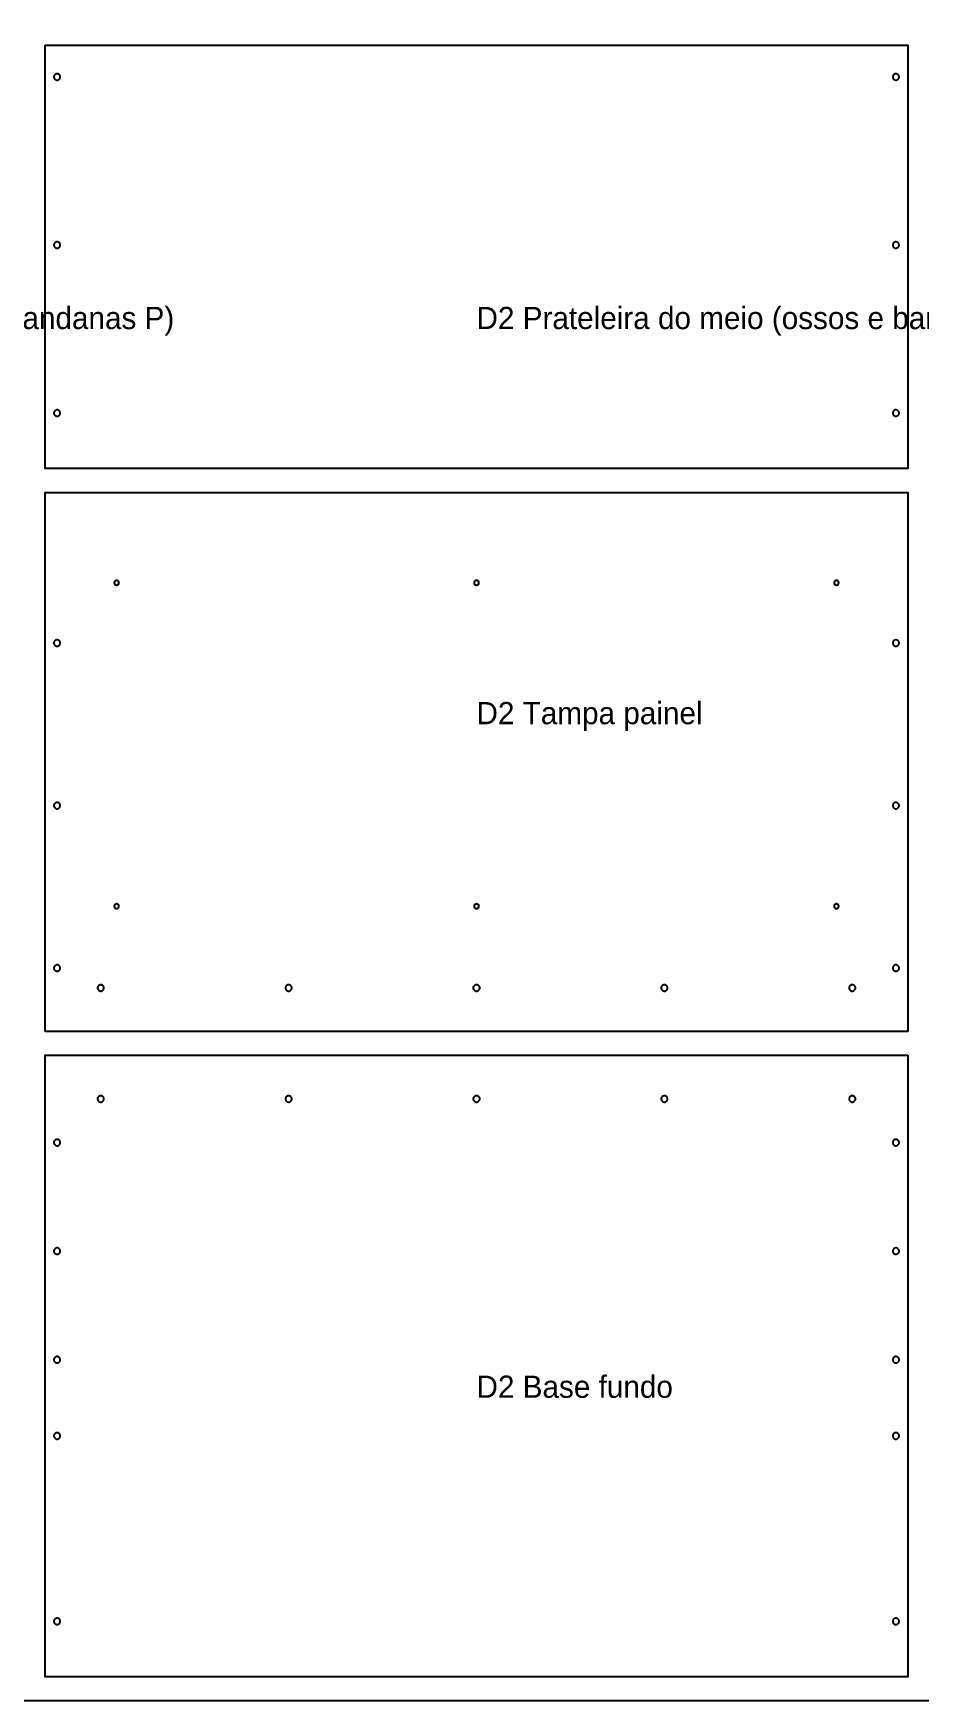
# Model space of a CAD drawing. Header units: millimetres. Extents: x 0 to 2789, y 0 to 1840.
# Drawn here: x 566 to 1126, y 0 to 1052 of the extents above; entities that cross this region are included whole.
import ezdxf

# ---------------------------------------------------------------- set-up
doc = ezdxf.new("R2010")
doc.units = ezdxf.units.MM
for name, color, linetype in [('CHAPA_NAO_CORTAR', 8, 'Continuous'), ('CORTE_EXTERNO', 1, 'Continuous'), ('CORTE_INTERNO', 5, 'Continuous'), ('ETIQUETAS_NAO_CORTAR', 8, 'Continuous')]:
    doc.layers.add(name, color=color, linetype=linetype)

msp = doc.modelspace()

# ---------------------------------------------------------------- linework, layer by layer
at = {"layer": 'CHAPA_NAO_CORTAR'}
msp.add_lwpolyline([(0, 0), (2750, 0), (2750, 1840), (0, 1840)], close=True, dxfattribs=at)
at = {"layer": 'CORTE_EXTERNO'}
for points in [[(574, 1044), (1118, 1044), (1118, 777), (574, 777), (574, 1044)], [(574, 422), (574, 762), (1118, 762), (1118, 422), (574, 422)], [(1118, 407), (1118, 15), (574, 15), (574, 407), (1118, 407)]]:
    msp.add_lwpolyline(points, close=True, dxfattribs=at)
at = {"layer": 'CORTE_INTERNO'}
for points in [[(583.3, 1024.8), (583.3, 1024.9), (583.2, 1025.1), (583, 1025.3), (582.9, 1025.4), (582.8, 1025.5), (582.6, 1025.7), (582.4, 1025.8), (582.3, 1025.8), (582.1, 1025.9), (581.9, 1026), (581.7, 1026), (581.5, 1026), (581.3, 1026), (581.1, 1026), (580.9, 1025.9), (580.7, 1025.8), (580.6, 1025.8), (580.4, 1025.7), (580.2, 1025.5), (580.1, 1025.4), (580, 1025.3), (579.8, 1025.1), (579.7, 1024.9), (579.7, 1024.8), (579.6, 1024.6), (579.5, 1024.4), (579.5, 1024.2), (579.5, 1024), (579.5, 1023.8), (579.5, 1023.6), (579.6, 1023.4), (579.7, 1023.2), (579.7, 1023.1), (579.8, 1022.9), (580, 1022.7), (580.1, 1022.6), (580.2, 1022.5), (580.4, 1022.3), (580.6, 1022.2), (580.7, 1022.2), (580.9, 1022.1), (581.1, 1022), (581.3, 1022), (581.5, 1022), (581.7, 1022), (581.9, 1022), (582.1, 1022.1), (582.3, 1022.2), (582.4, 1022.2), (582.6, 1022.3), (582.8, 1022.5), (582.9, 1022.6), (583, 1022.7), (583.2, 1022.9), (583.3, 1023.1), (583.3, 1023.2), (583.4, 1023.4), (583.5, 1023.6), (583.5, 1023.8), (583.5, 1024), (583.5, 1024.2), (583.5, 1024.4), (583.4, 1024.6), (583.3, 1024.8)], [(1112.5, 1024.2), (1112.5, 1024.4), (1112.4, 1024.6), (1112.3, 1024.8), (1112.3, 1024.9), (1112.2, 1025.1), (1112, 1025.3), (1111.9, 1025.4), (1111.8, 1025.5), (1111.6, 1025.7), (1111.4, 1025.8), (1111.3, 1025.8), (1111.1, 1025.9), (1110.9, 1026), (1110.7, 1026), (1110.5, 1026), (1110.3, 1026), (1110.1, 1026), (1109.9, 1025.9), (1109.7, 1025.8), (1109.6, 1025.8), (1109.4, 1025.7), (1109.2, 1025.5), (1109.1, 1025.4), (1109, 1025.3), (1108.8, 1025.1), (1108.7, 1024.9), (1108.7, 1024.8), (1108.6, 1024.6), (1108.5, 1024.4), (1108.5, 1024.2), (1108.5, 1024), (1108.5, 1023.8), (1108.5, 1023.6), (1108.6, 1023.4), (1108.7, 1023.2), (1108.7, 1023.1), (1108.8, 1022.9), (1109, 1022.7), (1109.1, 1022.6), (1109.2, 1022.5), (1109.4, 1022.3), (1109.6, 1022.2), (1109.7, 1022.2), (1109.9, 1022.1), (1110.1, 1022), (1110.3, 1022), (1110.5, 1022), (1110.7, 1022), (1110.9, 1022), (1111.1, 1022.1), (1111.3, 1022.2), (1111.4, 1022.2), (1111.6, 1022.3), (1111.8, 1022.5), (1111.9, 1022.6), (1112, 1022.7), (1112.2, 1022.9), (1112.3, 1023.1), (1112.3, 1023.2), (1112.4, 1023.4), (1112.5, 1023.6), (1112.5, 1023.8), (1112.5, 1024), (1112.5, 1024.2)], [(583.3, 918.9), (583.2, 919.1), (583, 919.3), (582.9, 919.4), (582.8, 919.5), (582.6, 919.7), (582.4, 919.8), (582.3, 919.8), (582.1, 919.9), (581.9, 920), (581.7, 920), (581.5, 920), (581.3, 920), (581.1, 920), (580.9, 919.9), (580.7, 919.8), (580.6, 919.8), (580.4, 919.7), (580.2, 919.5), (580.1, 919.4), (580, 919.3), (579.8, 919.1), (579.7, 918.9), (579.7, 918.8), (579.6, 918.6), (579.5, 918.4), (579.5, 918.2), (579.5, 918), (579.5, 917.8), (579.5, 917.6), (579.6, 917.4), (579.7, 917.2), (579.7, 917.1), (579.8, 916.9), (580, 916.7), (580.1, 916.6), (580.2, 916.5), (580.4, 916.3), (580.6, 916.2), (580.7, 916.2), (580.9, 916.1), (581.1, 916), (581.3, 916), (581.5, 916), (581.7, 916), (581.9, 916), (582.1, 916.1), (582.3, 916.2), (582.4, 916.2), (582.6, 916.3), (582.8, 916.5), (582.9, 916.6), (583, 916.7), (583.2, 916.9), (583.3, 917.1), (583.3, 917.2), (583.4, 917.4), (583.5, 917.6), (583.5, 917.8), (583.5, 918), (583.5, 918.2), (583.5, 918.4), (583.4, 918.6), (583.3, 918.8), (583.3, 918.9)], [(1112.5, 918.4), (1112.4, 918.6), (1112.3, 918.8), (1112.3, 918.9), (1112.2, 919.1), (1112, 919.3), (1111.9, 919.4), (1111.8, 919.5), (1111.6, 919.7), (1111.4, 919.8), (1111.3, 919.8), (1111.1, 919.9), (1110.9, 920), (1110.7, 920), (1110.5, 920), (1110.3, 920), (1110.1, 920), (1109.9, 919.9), (1109.7, 919.8), (1109.6, 919.8), (1109.4, 919.7), (1109.2, 919.5), (1109.1, 919.4), (1109, 919.3), (1108.8, 919.1), (1108.7, 918.9), (1108.7, 918.8), (1108.6, 918.6), (1108.5, 918.4), (1108.5, 918.2), (1108.5, 918), (1108.5, 917.8), (1108.5, 917.6), (1108.6, 917.4), (1108.7, 917.2), (1108.7, 917.1), (1108.8, 916.9), (1109, 916.7), (1109.1, 916.6), (1109.2, 916.5), (1109.4, 916.3), (1109.6, 916.2), (1109.7, 916.2), (1109.9, 916.1), (1110.1, 916), (1110.3, 916), (1110.5, 916), (1110.7, 916), (1110.9, 916), (1111.1, 916.1), (1111.3, 916.2), (1111.4, 916.2), (1111.6, 916.3), (1111.8, 916.5), (1111.9, 916.6), (1112, 916.7), (1112.2, 916.9), (1112.3, 917.1), (1112.3, 917.2), (1112.4, 917.4), (1112.5, 917.6), (1112.5, 917.8), (1112.5, 918), (1112.5, 918.2), (1112.5, 918.4)], [(583.2, 813.1), (583, 813.3), (582.9, 813.4), (582.8, 813.5), (582.6, 813.7), (582.4, 813.8), (582.3, 813.8), (582.1, 813.9), (581.9, 814), (581.7, 814), (581.5, 814), (581.3, 814), (581.1, 814), (580.9, 813.9), (580.7, 813.8), (580.6, 813.8), (580.4, 813.7), (580.2, 813.5), (580.1, 813.4), (580, 813.3), (579.8, 813.1), (579.7, 812.9), (579.7, 812.8), (579.6, 812.6), (579.5, 812.4), (579.5, 812.2), (579.5, 812), (579.5, 811.8), (579.5, 811.6), (579.6, 811.4), (579.7, 811.2), (579.7, 811.1), (579.8, 810.9), (580, 810.7), (580.1, 810.6), (580.2, 810.5), (580.4, 810.3), (580.6, 810.2), (580.7, 810.2), (580.9, 810.1), (581.1, 810), (581.3, 810), (581.5, 810), (581.7, 810), (581.9, 810), (582.1, 810.1), (582.3, 810.2), (582.4, 810.2), (582.6, 810.3), (582.8, 810.5), (582.9, 810.6), (583, 810.7), (583.2, 810.9), (583.3, 811.1), (583.3, 811.2), (583.4, 811.4), (583.5, 811.6), (583.5, 811.8), (583.5, 812), (583.5, 812.2), (583.5, 812.4), (583.4, 812.6), (583.3, 812.8), (583.3, 812.9), (583.2, 813.1)], [(1112.4, 812.6), (1112.3, 812.8), (1112.3, 812.9), (1112.2, 813.1), (1112, 813.3), (1111.9, 813.4), (1111.8, 813.5), (1111.6, 813.7), (1111.4, 813.8), (1111.3, 813.8), (1111.1, 813.9), (1110.9, 814), (1110.7, 814), (1110.5, 814), (1110.3, 814), (1110.1, 814), (1109.9, 813.9), (1109.7, 813.8), (1109.6, 813.8), (1109.4, 813.7), (1109.2, 813.5), (1109.1, 813.4), (1109, 813.3), (1108.8, 813.1), (1108.7, 812.9), (1108.7, 812.8), (1108.6, 812.6), (1108.5, 812.4), (1108.5, 812.2), (1108.5, 812), (1108.5, 811.8), (1108.5, 811.6), (1108.6, 811.4), (1108.7, 811.2), (1108.7, 811.1), (1108.8, 810.9), (1109, 810.7), (1109.1, 810.6), (1109.2, 810.5), (1109.4, 810.3), (1109.6, 810.2), (1109.7, 810.2), (1109.9, 810.1), (1110.1, 810), (1110.3, 810), (1110.5, 810), (1110.7, 810), (1110.9, 810), (1111.1, 810.1), (1111.3, 810.2), (1111.4, 810.2), (1111.6, 810.3), (1111.8, 810.5), (1111.9, 810.6), (1112, 810.7), (1112.2, 810.9), (1112.3, 811.1), (1112.3, 811.2), (1112.4, 811.4), (1112.5, 811.6), (1112.5, 811.8), (1112.5, 812), (1112.5, 812.2), (1112.5, 812.4), (1112.4, 812.6)], [(620.2, 705.8), (620.2, 706), (620.1, 706.1), (620, 706.2), (619.8, 706.2), (619.7, 706.3), (619.6, 706.4), (619.4, 706.4), (619.3, 706.5), (619.1, 706.5), (619, 706.5), (618.9, 706.5), (618.7, 706.5), (618.6, 706.4), (618.4, 706.4), (618.3, 706.3), (618.2, 706.2), (618, 706.2), (617.9, 706.1), (617.8, 706), (617.8, 705.8), (617.7, 705.7), (617.6, 705.6), (617.6, 705.4), (617.5, 705.3), (617.5, 705.1), (617.5, 705), (617.5, 704.9), (617.5, 704.7), (617.6, 704.6), (617.6, 704.4), (617.7, 704.3), (617.8, 704.2), (617.8, 704), (617.9, 703.9), (618, 703.8), (618.2, 703.8), (618.3, 703.7), (618.4, 703.6), (618.6, 703.6), (618.7, 703.5), (618.9, 703.5), (619, 703.5), (619.1, 703.5), (619.3, 703.5), (619.4, 703.6), (619.6, 703.6), (619.7, 703.7), (619.8, 703.8), (620, 703.8), (620.1, 703.9), (620.2, 704), (620.2, 704.2), (620.3, 704.3), (620.4, 704.4), (620.4, 704.6), (620.5, 704.7), (620.5, 704.9), (620.5, 705), (620.5, 705.1), (620.5, 705.3), (620.4, 705.4), (620.4, 705.6), (620.3, 705.7), (620.2, 705.8)], [(847.3, 705.7), (847.2, 705.8), (847.2, 706), (847.1, 706.1), (847, 706.2), (846.8, 706.2), (846.7, 706.3), (846.6, 706.4), (846.4, 706.4), (846.3, 706.5), (846.1, 706.5), (846, 706.5), (845.9, 706.5), (845.7, 706.5), (845.6, 706.4), (845.4, 706.4), (845.3, 706.3), (845.2, 706.2), (845, 706.2), (844.9, 706.1), (844.8, 706), (844.8, 705.8), (844.7, 705.7), (844.6, 705.6), (844.6, 705.4), (844.5, 705.3), (844.5, 705.1), (844.5, 705), (844.5, 704.9), (844.5, 704.7), (844.6, 704.6), (844.6, 704.4), (844.7, 704.3), (844.8, 704.2), (844.8, 704), (844.9, 703.9), (845, 703.8), (845.2, 703.8), (845.3, 703.7), (845.4, 703.6), (845.6, 703.6), (845.7, 703.5), (845.9, 703.5), (846, 703.5), (846.1, 703.5), (846.3, 703.5), (846.4, 703.6), (846.6, 703.6), (846.7, 703.7), (846.8, 703.8), (847, 703.8), (847.1, 703.9), (847.2, 704), (847.2, 704.2), (847.3, 704.3), (847.4, 704.4), (847.4, 704.6), (847.5, 704.7), (847.5, 704.9), (847.5, 705), (847.5, 705.1), (847.5, 705.3), (847.4, 705.4), (847.4, 705.6), (847.3, 705.7)], [(1074.4, 705.6), (1074.3, 705.7), (1074.2, 705.8), (1074.2, 706), (1074.1, 706.1), (1074, 706.2), (1073.8, 706.2), (1073.7, 706.3), (1073.6, 706.4), (1073.4, 706.4), (1073.3, 706.5), (1073.1, 706.5), (1073, 706.5), (1072.9, 706.5), (1072.7, 706.5), (1072.6, 706.4), (1072.4, 706.4), (1072.3, 706.3), (1072.2, 706.2), (1072, 706.2), (1071.9, 706.1), (1071.8, 706), (1071.8, 705.8), (1071.7, 705.7), (1071.6, 705.6), (1071.6, 705.4), (1071.5, 705.3), (1071.5, 705.1), (1071.5, 705), (1071.5, 704.9), (1071.5, 704.7), (1071.6, 704.6), (1071.6, 704.4), (1071.7, 704.3), (1071.8, 704.2), (1071.8, 704), (1071.9, 703.9), (1072, 703.8), (1072.2, 703.8), (1072.3, 703.7), (1072.4, 703.6), (1072.6, 703.6), (1072.7, 703.5), (1072.9, 703.5), (1073, 703.5), (1073.1, 703.5), (1073.3, 703.5), (1073.4, 703.6), (1073.6, 703.6), (1073.7, 703.7), (1073.8, 703.8), (1074, 703.8), (1074.1, 703.9), (1074.2, 704), (1074.2, 704.2), (1074.3, 704.3), (1074.4, 704.4), (1074.4, 704.6), (1074.5, 704.7), (1074.5, 704.9), (1074.5, 705), (1074.5, 705.1), (1074.5, 705.3), (1074.4, 705.4), (1074.4, 705.6)], [(581.7, 669), (581.5, 669), (581.3, 669), (581.1, 669), (580.9, 668.9), (580.7, 668.8), (580.6, 668.8), (580.4, 668.7), (580.2, 668.5), (580.1, 668.4), (580, 668.3), (579.8, 668.1), (579.7, 667.9), (579.7, 667.8), (579.6, 667.6), (579.5, 667.4), (579.5, 667.2), (579.5, 667), (579.5, 666.8), (579.5, 666.6), (579.6, 666.4), (579.7, 666.2), (579.7, 666.1), (579.8, 665.9), (580, 665.7), (580.1, 665.6), (580.2, 665.5), (580.4, 665.3), (580.6, 665.2), (580.7, 665.2), (580.9, 665.1), (581.1, 665), (581.3, 665), (581.5, 665), (581.7, 665), (581.9, 665), (582.1, 665.1), (582.3, 665.2), (582.4, 665.2), (582.6, 665.3), (582.8, 665.5), (582.9, 665.6), (583, 665.7), (583.2, 665.9), (583.3, 666.1), (583.3, 666.2), (583.4, 666.4), (583.5, 666.6), (583.5, 666.8), (583.5, 667), (583.5, 667.2), (583.5, 667.4), (583.4, 667.6), (583.3, 667.8), (583.3, 667.9), (583.2, 668.1), (583, 668.3), (582.9, 668.4), (582.8, 668.5), (582.6, 668.7), (582.4, 668.8), (582.3, 668.8), (582.1, 668.9), (581.9, 669), (581.7, 669)], [(1111.3, 668.8), (1111.1, 668.9), (1110.9, 669), (1110.7, 669), (1110.5, 669), (1110.3, 669), (1110.1, 669), (1109.9, 668.9), (1109.7, 668.8), (1109.6, 668.8), (1109.4, 668.7), (1109.2, 668.5), (1109.1, 668.4), (1109, 668.3), (1108.8, 668.1), (1108.7, 667.9), (1108.7, 667.8), (1108.6, 667.6), (1108.5, 667.4), (1108.5, 667.2), (1108.5, 667), (1108.5, 666.8), (1108.5, 666.6), (1108.6, 666.4), (1108.7, 666.2), (1108.7, 666.1), (1108.8, 665.9), (1109, 665.7), (1109.1, 665.6), (1109.2, 665.5), (1109.4, 665.3), (1109.6, 665.2), (1109.7, 665.2), (1109.9, 665.1), (1110.1, 665), (1110.3, 665), (1110.5, 665), (1110.7, 665), (1110.9, 665), (1111.1, 665.1), (1111.3, 665.2), (1111.4, 665.2), (1111.6, 665.3), (1111.8, 665.5), (1111.9, 665.6), (1112, 665.7), (1112.2, 665.9), (1112.3, 666.1), (1112.3, 666.2), (1112.4, 666.4), (1112.5, 666.6), (1112.5, 666.8), (1112.5, 667), (1112.5, 667.2), (1112.5, 667.4), (1112.4, 667.6), (1112.3, 667.8), (1112.3, 667.9), (1112.2, 668.1), (1112, 668.3), (1111.9, 668.4), (1111.8, 668.5), (1111.6, 668.7), (1111.4, 668.8), (1111.3, 668.8)], [(581.5, 566.5), (581.3, 566.5), (581.1, 566.5), (580.9, 566.4), (580.7, 566.3), (580.6, 566.3), (580.4, 566.2), (580.2, 566), (580.1, 565.9), (580, 565.8), (579.8, 565.6), (579.7, 565.4), (579.7, 565.3), (579.6, 565.1), (579.5, 564.9), (579.5, 564.7), (579.5, 564.5), (579.5, 564.3), (579.5, 564.1), (579.6, 563.9), (579.7, 563.7), (579.7, 563.6), (579.8, 563.4), (580, 563.2), (580.1, 563.1), (580.2, 563), (580.4, 562.8), (580.6, 562.7), (580.7, 562.7), (580.9, 562.6), (581.1, 562.5), (581.3, 562.5), (581.5, 562.5), (581.7, 562.5), (581.9, 562.5), (582.1, 562.6), (582.3, 562.7), (582.4, 562.7), (582.6, 562.8), (582.8, 563), (582.9, 563.1), (583, 563.2), (583.2, 563.4), (583.3, 563.6), (583.3, 563.7), (583.4, 563.9), (583.5, 564.1), (583.5, 564.3), (583.5, 564.5), (583.5, 564.7), (583.5, 564.9), (583.4, 565.1), (583.3, 565.3), (583.3, 565.4), (583.2, 565.6), (583, 565.8), (582.9, 565.9), (582.8, 566), (582.6, 566.2), (582.4, 566.3), (582.3, 566.3), (582.1, 566.4), (581.9, 566.5), (581.7, 566.5), (581.5, 566.5)], [(1111.1, 566.4), (1110.9, 566.5), (1110.7, 566.5), (1110.5, 566.5), (1110.3, 566.5), (1110.1, 566.5), (1109.9, 566.4), (1109.7, 566.3), (1109.6, 566.3), (1109.4, 566.2), (1109.2, 566), (1109.1, 565.9), (1109, 565.8), (1108.8, 565.6), (1108.7, 565.4), (1108.7, 565.3), (1108.6, 565.1), (1108.5, 564.9), (1108.5, 564.7), (1108.5, 564.5), (1108.5, 564.3), (1108.5, 564.1), (1108.6, 563.9), (1108.7, 563.7), (1108.7, 563.6), (1108.8, 563.4), (1109, 563.2), (1109.1, 563.1), (1109.2, 563), (1109.4, 562.8), (1109.6, 562.7), (1109.7, 562.7), (1109.9, 562.6), (1110.1, 562.5), (1110.3, 562.5), (1110.5, 562.5), (1110.7, 562.5), (1110.9, 562.5), (1111.1, 562.6), (1111.3, 562.7), (1111.4, 562.7), (1111.6, 562.8), (1111.8, 563), (1111.9, 563.1), (1112, 563.2), (1112.2, 563.4), (1112.3, 563.6), (1112.3, 563.7), (1112.4, 563.9), (1112.5, 564.1), (1112.5, 564.3), (1112.5, 564.5), (1112.5, 564.7), (1112.5, 564.9), (1112.4, 565.1), (1112.3, 565.3), (1112.3, 565.4), (1112.2, 565.6), (1112, 565.8), (1111.9, 565.9), (1111.8, 566), (1111.6, 566.2), (1111.4, 566.3), (1111.3, 566.3), (1111.1, 566.4)], [(620.4, 501.4), (620.4, 501.6), (620.3, 501.7), (620.2, 501.8), (620.2, 502), (620.1, 502.1), (620, 502.2), (619.8, 502.2), (619.7, 502.3), (619.6, 502.4), (619.4, 502.4), (619.3, 502.5), (619.1, 502.5), (619, 502.5), (618.9, 502.5), (618.7, 502.5), (618.6, 502.4), (618.4, 502.4), (618.3, 502.3), (618.2, 502.2), (618, 502.2), (617.9, 502.1), (617.8, 502), (617.8, 501.8), (617.7, 501.7), (617.6, 501.6), (617.6, 501.4), (617.5, 501.3), (617.5, 501.1), (617.5, 501), (617.5, 500.9), (617.5, 500.7), (617.6, 500.6), (617.6, 500.4), (617.7, 500.3), (617.8, 500.2), (617.8, 500), (617.9, 499.9), (618, 499.8), (618.2, 499.8), (618.3, 499.7), (618.4, 499.6), (618.6, 499.6), (618.7, 499.5), (618.9, 499.5), (619, 499.5), (619.1, 499.5), (619.3, 499.5), (619.4, 499.6), (619.6, 499.6), (619.7, 499.7), (619.8, 499.8), (620, 499.8), (620.1, 499.9), (620.2, 500), (620.2, 500.2), (620.3, 500.3), (620.4, 500.4), (620.4, 500.6), (620.5, 500.7), (620.5, 500.9), (620.5, 501), (620.5, 501.1), (620.5, 501.3), (620.4, 501.4)], [(847.5, 501.3), (847.4, 501.4), (847.4, 501.6), (847.3, 501.7), (847.2, 501.8), (847.2, 502), (847.1, 502.1), (847, 502.2), (846.8, 502.2), (846.7, 502.3), (846.6, 502.4), (846.4, 502.4), (846.3, 502.5), (846.1, 502.5), (846, 502.5), (845.9, 502.5), (845.7, 502.5), (845.6, 502.4), (845.4, 502.4), (845.3, 502.3), (845.2, 502.2), (845, 502.2), (844.9, 502.1), (844.8, 502), (844.8, 501.8), (844.7, 501.7), (844.6, 501.6), (844.6, 501.4), (844.5, 501.3), (844.5, 501.1), (844.5, 501), (844.5, 500.9), (844.5, 500.7), (844.6, 500.6), (844.6, 500.4), (844.7, 500.3), (844.8, 500.2), (844.8, 500), (844.9, 499.9), (845, 499.8), (845.2, 499.8), (845.3, 499.7), (845.4, 499.6), (845.6, 499.6), (845.7, 499.5), (845.9, 499.5), (846, 499.5), (846.1, 499.5), (846.3, 499.5), (846.4, 499.6), (846.6, 499.6), (846.7, 499.7), (846.8, 499.8), (847, 499.8), (847.1, 499.9), (847.2, 500), (847.2, 500.2), (847.3, 500.3), (847.4, 500.4), (847.4, 500.6), (847.5, 500.7), (847.5, 500.9), (847.5, 501), (847.5, 501.1), (847.5, 501.3)], [(1074.5, 501.1), (1074.5, 501.3), (1074.4, 501.4), (1074.4, 501.6), (1074.3, 501.7), (1074.2, 501.8), (1074.2, 502), (1074.1, 502.1), (1074, 502.2), (1073.8, 502.2), (1073.7, 502.3), (1073.6, 502.4), (1073.4, 502.4), (1073.3, 502.5), (1073.1, 502.5), (1073, 502.5), (1072.9, 502.5), (1072.7, 502.5), (1072.6, 502.4), (1072.4, 502.4), (1072.3, 502.3), (1072.2, 502.2), (1072, 502.2), (1071.9, 502.1), (1071.8, 502), (1071.8, 501.8), (1071.7, 501.7), (1071.6, 501.6), (1071.6, 501.4), (1071.5, 501.3), (1071.5, 501.1), (1071.5, 501), (1071.5, 500.9), (1071.5, 500.7), (1071.6, 500.6), (1071.6, 500.4), (1071.7, 500.3), (1071.8, 500.2), (1071.8, 500), (1071.9, 499.9), (1072, 499.8), (1072.2, 499.8), (1072.3, 499.7), (1072.4, 499.6), (1072.6, 499.6), (1072.7, 499.5), (1072.9, 499.5), (1073, 499.5), (1073.1, 499.5), (1073.3, 499.5), (1073.4, 499.6), (1073.6, 499.6), (1073.7, 499.7), (1073.8, 499.8), (1074, 499.8), (1074.1, 499.9), (1074.2, 500), (1074.2, 500.2), (1074.3, 500.3), (1074.4, 500.4), (1074.4, 500.6), (1074.5, 500.7), (1074.5, 500.9), (1074.5, 501), (1074.5, 501.1)], [(581.3, 464), (581.1, 464), (580.9, 463.9), (580.7, 463.8), (580.6, 463.8), (580.4, 463.7), (580.2, 463.5), (580.1, 463.4), (580, 463.3), (579.8, 463.1), (579.7, 462.9), (579.7, 462.8), (579.6, 462.6), (579.5, 462.4), (579.5, 462.2), (579.5, 462), (579.5, 461.8), (579.5, 461.6), (579.6, 461.4), (579.7, 461.2), (579.7, 461.1), (579.8, 460.9), (580, 460.7), (580.1, 460.6), (580.2, 460.5), (580.4, 460.3), (580.6, 460.2), (580.7, 460.2), (580.9, 460.1), (581.1, 460), (581.3, 460), (581.5, 460), (581.7, 460), (581.9, 460), (582.1, 460.1), (582.3, 460.2), (582.4, 460.2), (582.6, 460.3), (582.8, 460.5), (582.9, 460.6), (583, 460.7), (583.2, 460.9), (583.3, 461.1), (583.3, 461.2), (583.4, 461.4), (583.5, 461.6), (583.5, 461.8), (583.5, 462), (583.5, 462.2), (583.5, 462.4), (583.4, 462.6), (583.3, 462.8), (583.3, 462.9), (583.2, 463.1), (583, 463.3), (582.9, 463.4), (582.8, 463.5), (582.6, 463.7), (582.4, 463.8), (582.3, 463.8), (582.1, 463.9), (581.9, 464), (581.7, 464), (581.5, 464), (581.3, 464)], [(1110.9, 464), (1110.7, 464), (1110.5, 464), (1110.3, 464), (1110.1, 464), (1109.9, 463.9), (1109.7, 463.8), (1109.6, 463.8), (1109.4, 463.7), (1109.2, 463.5), (1109.1, 463.4), (1109, 463.3), (1108.8, 463.1), (1108.7, 462.9), (1108.7, 462.8), (1108.6, 462.6), (1108.5, 462.4), (1108.5, 462.2), (1108.5, 462), (1108.5, 461.8), (1108.5, 461.6), (1108.6, 461.4), (1108.7, 461.2), (1108.7, 461.1), (1108.8, 460.9), (1109, 460.7), (1109.1, 460.6), (1109.2, 460.5), (1109.4, 460.3), (1109.6, 460.2), (1109.7, 460.2), (1109.9, 460.1), (1110.1, 460), (1110.3, 460), (1110.5, 460), (1110.7, 460), (1110.9, 460), (1111.1, 460.1), (1111.3, 460.2), (1111.4, 460.2), (1111.6, 460.3), (1111.8, 460.5), (1111.9, 460.6), (1112, 460.7), (1112.2, 460.9), (1112.3, 461.1), (1112.3, 461.2), (1112.4, 461.4), (1112.5, 461.6), (1112.5, 461.8), (1112.5, 462), (1112.5, 462.2), (1112.5, 462.4), (1112.4, 462.6), (1112.3, 462.8), (1112.3, 462.9), (1112.2, 463.1), (1112, 463.3), (1111.9, 463.4), (1111.8, 463.5), (1111.6, 463.7), (1111.4, 463.8), (1111.3, 463.8), (1111.1, 463.9), (1110.9, 464)], [(609.9, 451.3), (609.8, 451.3), (609.6, 451.4), (609.4, 451.5), (609.2, 451.5), (609, 451.5), (608.8, 451.5), (608.6, 451.5), (608.4, 451.4), (608.2, 451.3), (608.1, 451.3), (607.9, 451.2), (607.7, 451), (607.6, 450.9), (607.5, 450.8), (607.3, 450.6), (607.2, 450.4), (607.2, 450.3), (607.1, 450.1), (607, 449.9), (607, 449.7), (607, 449.5), (607, 449.3), (607, 449.1), (607.1, 448.9), (607.2, 448.7), (607.2, 448.6), (607.3, 448.4), (607.5, 448.2), (607.6, 448.1), (607.7, 448), (607.9, 447.8), (608.1, 447.7), (608.2, 447.7), (608.4, 447.6), (608.6, 447.5), (608.8, 447.5), (609, 447.5), (609.2, 447.5), (609.4, 447.5), (609.6, 447.6), (609.8, 447.7), (609.9, 447.7), (610.1, 447.8), (610.3, 448), (610.4, 448.1), (610.5, 448.2), (610.7, 448.4), (610.8, 448.6), (610.8, 448.7), (610.9, 448.9), (611, 449.1), (611, 449.3), (611, 449.5), (611, 449.7), (611, 449.9), (610.9, 450.1), (610.8, 450.3), (610.8, 450.4), (610.7, 450.6), (610.5, 450.8), (610.4, 450.9), (610.3, 451), (610.1, 451.2), (609.9, 451.3)], [(728.6, 451.2), (728.4, 451.3), (728.3, 451.3), (728.1, 451.4), (727.9, 451.5), (727.7, 451.5), (727.5, 451.5), (727.3, 451.5), (727.1, 451.5), (726.9, 451.4), (726.7, 451.3), (726.6, 451.3), (726.4, 451.2), (726.2, 451), (726.1, 450.9), (726, 450.8), (725.8, 450.6), (725.7, 450.4), (725.7, 450.3), (725.6, 450.1), (725.5, 449.9), (725.5, 449.7), (725.5, 449.5), (725.5, 449.3), (725.5, 449.1), (725.6, 448.9), (725.7, 448.7), (725.7, 448.6), (725.8, 448.4), (726, 448.2), (726.1, 448.1), (726.2, 448), (726.4, 447.8), (726.6, 447.7), (726.7, 447.7), (726.9, 447.6), (727.1, 447.5), (727.3, 447.5), (727.5, 447.5), (727.7, 447.5), (727.9, 447.5), (728.1, 447.6), (728.3, 447.7), (728.4, 447.7), (728.6, 447.8), (728.8, 448), (728.9, 448.1), (729, 448.2), (729.2, 448.4), (729.3, 448.6), (729.3, 448.7), (729.4, 448.9), (729.5, 449.1), (729.5, 449.3), (729.5, 449.5), (729.5, 449.7), (729.5, 449.9), (729.4, 450.1), (729.3, 450.3), (729.3, 450.4), (729.2, 450.6), (729, 450.8), (728.9, 450.9), (728.8, 451), (728.6, 451.2)], [(847.3, 451), (847.1, 451.2), (846.9, 451.3), (846.8, 451.3), (846.6, 451.4), (846.4, 451.5), (846.2, 451.5), (846, 451.5), (845.8, 451.5), (845.6, 451.5), (845.4, 451.4), (845.2, 451.3), (845.1, 451.3), (844.9, 451.2), (844.7, 451), (844.6, 450.9), (844.5, 450.8), (844.3, 450.6), (844.2, 450.4), (844.2, 450.3), (844.1, 450.1), (844, 449.9), (844, 449.7), (844, 449.5), (844, 449.3), (844, 449.1), (844.1, 448.9), (844.2, 448.7), (844.2, 448.6), (844.3, 448.4), (844.5, 448.2), (844.6, 448.1), (844.7, 448), (844.9, 447.8), (845.1, 447.7), (845.2, 447.7), (845.4, 447.6), (845.6, 447.5), (845.8, 447.5), (846, 447.5), (846.2, 447.5), (846.4, 447.5), (846.6, 447.6), (846.8, 447.7), (846.9, 447.7), (847.1, 447.8), (847.3, 448), (847.4, 448.1), (847.5, 448.2), (847.7, 448.4), (847.8, 448.6), (847.8, 448.7), (847.9, 448.9), (848, 449.1), (848, 449.3), (848, 449.5), (848, 449.7), (848, 449.9), (847.9, 450.1), (847.8, 450.3), (847.8, 450.4), (847.7, 450.6), (847.5, 450.8), (847.4, 450.9), (847.3, 451)], [(965.9, 450.9), (965.8, 451), (965.6, 451.2), (965.4, 451.3), (965.3, 451.3), (965.1, 451.4), (964.9, 451.5), (964.7, 451.5), (964.5, 451.5), (964.3, 451.5), (964.1, 451.5), (963.9, 451.4), (963.7, 451.3), (963.6, 451.3), (963.4, 451.2), (963.2, 451), (963.1, 450.9), (963, 450.8), (962.8, 450.6), (962.7, 450.4), (962.7, 450.3), (962.6, 450.1), (962.5, 449.9), (962.5, 449.7), (962.5, 449.5), (962.5, 449.3), (962.5, 449.1), (962.6, 448.9), (962.7, 448.7), (962.7, 448.6), (962.8, 448.4), (963, 448.2), (963.1, 448.1), (963.2, 448), (963.4, 447.8), (963.6, 447.7), (963.7, 447.7), (963.9, 447.6), (964.1, 447.5), (964.3, 447.5), (964.5, 447.5), (964.7, 447.5), (964.9, 447.5), (965.1, 447.6), (965.3, 447.7), (965.4, 447.7), (965.6, 447.8), (965.8, 448), (965.9, 448.1), (966, 448.2), (966.2, 448.4), (966.3, 448.6), (966.3, 448.7), (966.4, 448.9), (966.5, 449.1), (966.5, 449.3), (966.5, 449.5), (966.5, 449.7), (966.5, 449.9), (966.4, 450.1), (966.3, 450.3), (966.3, 450.4), (966.2, 450.6), (966, 450.8), (965.9, 450.9)], [(1084.5, 450.8), (1084.4, 450.9), (1084.3, 451), (1084.1, 451.2), (1083.9, 451.3), (1083.8, 451.3), (1083.6, 451.4), (1083.4, 451.5), (1083.2, 451.5), (1083, 451.5), (1082.8, 451.5), (1082.6, 451.5), (1082.4, 451.4), (1082.2, 451.3), (1082.1, 451.3), (1081.9, 451.2), (1081.7, 451), (1081.6, 450.9), (1081.5, 450.8), (1081.3, 450.6), (1081.2, 450.4), (1081.2, 450.3), (1081.1, 450.1), (1081, 449.9), (1081, 449.7), (1081, 449.5), (1081, 449.3), (1081, 449.1), (1081.1, 448.9), (1081.2, 448.7), (1081.2, 448.6), (1081.3, 448.4), (1081.5, 448.2), (1081.6, 448.1), (1081.7, 448), (1081.9, 447.8), (1082.1, 447.7), (1082.2, 447.7), (1082.4, 447.6), (1082.6, 447.5), (1082.8, 447.5), (1083, 447.5), (1083.2, 447.5), (1083.4, 447.5), (1083.6, 447.6), (1083.8, 447.7), (1083.9, 447.7), (1084.1, 447.8), (1084.3, 448), (1084.4, 448.1), (1084.5, 448.2), (1084.7, 448.4), (1084.8, 448.6), (1084.8, 448.7), (1084.9, 448.9), (1085, 449.1), (1085, 449.3), (1085, 449.5), (1085, 449.7), (1085, 449.9), (1084.9, 450.1), (1084.8, 450.3), (1084.8, 450.4), (1084.7, 450.6), (1084.5, 450.8)], [(610.8, 380.4), (610.7, 380.6), (610.5, 380.8), (610.4, 380.9), (610.3, 381), (610.1, 381.2), (609.9, 381.3), (609.8, 381.3), (609.6, 381.4), (609.4, 381.5), (609.2, 381.5), (609, 381.5), (608.8, 381.5), (608.6, 381.5), (608.4, 381.4), (608.2, 381.3), (608.1, 381.3), (607.9, 381.2), (607.7, 381), (607.6, 380.9), (607.5, 380.8), (607.3, 380.6), (607.2, 380.4), (607.2, 380.3), (607.1, 380.1), (607, 379.9), (607, 379.7), (607, 379.5), (607, 379.3), (607, 379.1), (607.1, 378.9), (607.2, 378.7), (607.2, 378.6), (607.3, 378.4), (607.5, 378.2), (607.6, 378.1), (607.7, 378), (607.9, 377.8), (608.1, 377.7), (608.2, 377.7), (608.4, 377.6), (608.6, 377.5), (608.8, 377.5), (609, 377.5), (609.2, 377.5), (609.4, 377.5), (609.6, 377.6), (609.8, 377.7), (609.9, 377.7), (610.1, 377.8), (610.3, 378), (610.4, 378.1), (610.5, 378.2), (610.7, 378.4), (610.8, 378.6), (610.8, 378.7), (610.9, 378.9), (611, 379.1), (611, 379.3), (611, 379.5), (611, 379.7), (611, 379.9), (610.9, 380.1), (610.8, 380.3), (610.8, 380.4)], [(729.3, 380.3), (729.3, 380.4), (729.2, 380.6), (729, 380.8), (728.9, 380.9), (728.8, 381), (728.6, 381.2), (728.4, 381.3), (728.3, 381.3), (728.1, 381.4), (727.9, 381.5), (727.7, 381.5), (727.5, 381.5), (727.3, 381.5), (727.1, 381.5), (726.9, 381.4), (726.7, 381.3), (726.6, 381.3), (726.4, 381.2), (726.2, 381), (726.1, 380.9), (726, 380.8), (725.8, 380.6), (725.7, 380.4), (725.7, 380.3), (725.6, 380.1), (725.5, 379.9), (725.5, 379.7), (725.5, 379.5), (725.5, 379.3), (725.5, 379.1), (725.6, 378.9), (725.7, 378.7), (725.7, 378.6), (725.8, 378.4), (726, 378.2), (726.1, 378.1), (726.2, 378), (726.4, 377.8), (726.6, 377.7), (726.7, 377.7), (726.9, 377.6), (727.1, 377.5), (727.3, 377.5), (727.5, 377.5), (727.7, 377.5), (727.9, 377.5), (728.1, 377.6), (728.3, 377.7), (728.4, 377.7), (728.6, 377.8), (728.8, 378), (728.9, 378.1), (729, 378.2), (729.2, 378.4), (729.3, 378.6), (729.3, 378.7), (729.4, 378.9), (729.5, 379.1), (729.5, 379.3), (729.5, 379.5), (729.5, 379.7), (729.5, 379.9), (729.4, 380.1), (729.3, 380.3)], [(847.9, 380.1), (847.8, 380.3), (847.8, 380.4), (847.7, 380.6), (847.5, 380.8), (847.4, 380.9), (847.3, 381), (847.1, 381.2), (846.9, 381.3), (846.8, 381.3), (846.6, 381.4), (846.4, 381.5), (846.2, 381.5), (846, 381.5), (845.8, 381.5), (845.6, 381.5), (845.4, 381.4), (845.2, 381.3), (845.1, 381.3), (844.9, 381.2), (844.7, 381), (844.6, 380.9), (844.5, 380.8), (844.3, 380.6), (844.2, 380.4), (844.2, 380.3), (844.1, 380.1), (844, 379.9), (844, 379.7), (844, 379.5), (844, 379.3), (844, 379.1), (844.1, 378.9), (844.2, 378.7), (844.2, 378.6), (844.3, 378.4), (844.5, 378.2), (844.6, 378.1), (844.7, 378), (844.9, 377.8), (845.1, 377.7), (845.2, 377.7), (845.4, 377.6), (845.6, 377.5), (845.8, 377.5), (846, 377.5), (846.2, 377.5), (846.4, 377.5), (846.6, 377.6), (846.8, 377.7), (846.9, 377.7), (847.1, 377.8), (847.3, 378), (847.4, 378.1), (847.5, 378.2), (847.7, 378.4), (847.8, 378.6), (847.8, 378.7), (847.9, 378.9), (848, 379.1), (848, 379.3), (848, 379.5), (848, 379.7), (848, 379.9), (847.9, 380.1)], [(966.5, 379.9), (966.4, 380.1), (966.3, 380.3), (966.3, 380.4), (966.2, 380.6), (966, 380.8), (965.9, 380.9), (965.8, 381), (965.6, 381.2), (965.4, 381.3), (965.3, 381.3), (965.1, 381.4), (964.9, 381.5), (964.7, 381.5), (964.5, 381.5), (964.3, 381.5), (964.1, 381.5), (963.9, 381.4), (963.7, 381.3), (963.6, 381.3), (963.4, 381.2), (963.2, 381), (963.1, 380.9), (963, 380.8), (962.8, 380.6), (962.7, 380.4), (962.7, 380.3), (962.6, 380.1), (962.5, 379.9), (962.5, 379.7), (962.5, 379.5), (962.5, 379.3), (962.5, 379.1), (962.6, 378.9), (962.7, 378.7), (962.7, 378.6), (962.8, 378.4), (963, 378.2), (963.1, 378.1), (963.2, 378), (963.4, 377.8), (963.6, 377.7), (963.7, 377.7), (963.9, 377.6), (964.1, 377.5), (964.3, 377.5), (964.5, 377.5), (964.7, 377.5), (964.9, 377.5), (965.1, 377.6), (965.3, 377.7), (965.4, 377.7), (965.6, 377.8), (965.8, 378), (965.9, 378.1), (966, 378.2), (966.2, 378.4), (966.3, 378.6), (966.3, 378.7), (966.4, 378.9), (966.5, 379.1), (966.5, 379.3), (966.5, 379.5), (966.5, 379.7), (966.5, 379.9)], [(1085, 379.7), (1085, 379.9), (1084.9, 380.1), (1084.8, 380.3), (1084.8, 380.4), (1084.7, 380.6), (1084.5, 380.8), (1084.4, 380.9), (1084.3, 381), (1084.1, 381.2), (1083.9, 381.3), (1083.8, 381.3), (1083.6, 381.4), (1083.4, 381.5), (1083.2, 381.5), (1083, 381.5), (1082.8, 381.5), (1082.6, 381.5), (1082.4, 381.4), (1082.2, 381.3), (1082.1, 381.3), (1081.9, 381.2), (1081.7, 381), (1081.6, 380.9), (1081.5, 380.8), (1081.3, 380.6), (1081.2, 380.4), (1081.2, 380.3), (1081.1, 380.1), (1081, 379.9), (1081, 379.7), (1081, 379.5), (1081, 379.3), (1081, 379.1), (1081.1, 378.9), (1081.2, 378.7), (1081.2, 378.6), (1081.3, 378.4), (1081.5, 378.2), (1081.6, 378.1), (1081.7, 378), (1081.9, 377.8), (1082.1, 377.7), (1082.2, 377.7), (1082.4, 377.6), (1082.6, 377.5), (1082.8, 377.5), (1083, 377.5), (1083.2, 377.5), (1083.4, 377.5), (1083.6, 377.6), (1083.8, 377.7), (1083.9, 377.7), (1084.1, 377.8), (1084.3, 378), (1084.4, 378.1), (1084.5, 378.2), (1084.7, 378.4), (1084.8, 378.6), (1084.8, 378.7), (1084.9, 378.9), (1085, 379.1), (1085, 379.3), (1085, 379.5), (1085, 379.7)], [(582.4, 353.8), (582.3, 353.8), (582.1, 353.9), (581.9, 354), (581.7, 354), (581.5, 354), (581.3, 354), (581.1, 354), (580.9, 353.9), (580.7, 353.8), (580.6, 353.8), (580.4, 353.7), (580.2, 353.5), (580.1, 353.4), (580, 353.3), (579.8, 353.1), (579.7, 352.9), (579.7, 352.8), (579.6, 352.6), (579.5, 352.4), (579.5, 352.2), (579.5, 352), (579.5, 351.8), (579.5, 351.6), (579.6, 351.4), (579.7, 351.2), (579.7, 351.1), (579.8, 350.9), (580, 350.7), (580.1, 350.6), (580.2, 350.5), (580.4, 350.3), (580.6, 350.2), (580.7, 350.2), (580.9, 350.1), (581.1, 350), (581.3, 350), (581.5, 350), (581.7, 350), (581.9, 350), (582.1, 350.1), (582.3, 350.2), (582.4, 350.2), (582.6, 350.3), (582.8, 350.5), (582.9, 350.6), (583, 350.7), (583.2, 350.9), (583.3, 351.1), (583.3, 351.2), (583.4, 351.4), (583.5, 351.6), (583.5, 351.8), (583.5, 352), (583.5, 352.2), (583.5, 352.4), (583.4, 352.6), (583.3, 352.8), (583.3, 352.9), (583.2, 353.1), (583, 353.3), (582.9, 353.4), (582.8, 353.5), (582.6, 353.7), (582.4, 353.8)], [(1112.2, 353.1), (1112, 353.3), (1111.9, 353.4), (1111.8, 353.5), (1111.6, 353.7), (1111.4, 353.8), (1111.3, 353.8), (1111.1, 353.9), (1110.9, 354), (1110.7, 354), (1110.5, 354), (1110.3, 354), (1110.1, 354), (1109.9, 353.9), (1109.7, 353.8), (1109.6, 353.8), (1109.4, 353.7), (1109.2, 353.5), (1109.1, 353.4), (1109, 353.3), (1108.8, 353.1), (1108.7, 352.9), (1108.7, 352.8), (1108.6, 352.6), (1108.5, 352.4), (1108.5, 352.2), (1108.5, 352), (1108.5, 351.8), (1108.5, 351.6), (1108.6, 351.4), (1108.7, 351.2), (1108.7, 351.1), (1108.8, 350.9), (1109, 350.7), (1109.1, 350.6), (1109.2, 350.5), (1109.4, 350.3), (1109.6, 350.2), (1109.7, 350.2), (1109.9, 350.1), (1110.1, 350), (1110.3, 350), (1110.5, 350), (1110.7, 350), (1110.9, 350), (1111.1, 350.1), (1111.3, 350.2), (1111.4, 350.2), (1111.6, 350.3), (1111.8, 350.5), (1111.9, 350.6), (1112, 350.7), (1112.2, 350.9), (1112.3, 351.1), (1112.3, 351.2), (1112.4, 351.4), (1112.5, 351.6), (1112.5, 351.8), (1112.5, 352), (1112.5, 352.2), (1112.5, 352.4), (1112.4, 352.6), (1112.3, 352.8), (1112.3, 352.9), (1112.2, 353.1)], [(582.3, 285.3), (582.1, 285.4), (581.9, 285.5), (581.7, 285.5), (581.5, 285.5), (581.3, 285.5), (581.1, 285.5), (580.9, 285.4), (580.7, 285.3), (580.6, 285.3), (580.4, 285.2), (580.2, 285), (580.1, 284.9), (580, 284.8), (579.8, 284.6), (579.7, 284.4), (579.7, 284.3), (579.6, 284.1), (579.5, 283.9), (579.5, 283.7), (579.5, 283.5), (579.5, 283.3), (579.5, 283.1), (579.6, 282.9), (579.7, 282.7), (579.7, 282.6), (579.8, 282.4), (580, 282.2), (580.1, 282.1), (580.2, 282), (580.4, 281.8), (580.6, 281.7), (580.7, 281.7), (580.9, 281.6), (581.1, 281.5), (581.3, 281.5), (581.5, 281.5), (581.7, 281.5), (581.9, 281.5), (582.1, 281.6), (582.3, 281.7), (582.4, 281.7), (582.6, 281.8), (582.8, 282), (582.9, 282.1), (583, 282.2), (583.2, 282.4), (583.3, 282.6), (583.3, 282.7), (583.4, 282.9), (583.5, 283.1), (583.5, 283.3), (583.5, 283.5), (583.5, 283.7), (583.5, 283.9), (583.4, 284.1), (583.3, 284.3), (583.3, 284.4), (583.2, 284.6), (583, 284.8), (582.9, 284.9), (582.8, 285), (582.6, 285.2), (582.4, 285.3), (582.3, 285.3)], [(1112, 284.8), (1111.9, 284.9), (1111.8, 285), (1111.6, 285.2), (1111.4, 285.3), (1111.3, 285.3), (1111.1, 285.4), (1110.9, 285.5), (1110.7, 285.5), (1110.5, 285.5), (1110.3, 285.5), (1110.1, 285.5), (1109.9, 285.4), (1109.7, 285.3), (1109.6, 285.3), (1109.4, 285.2), (1109.2, 285), (1109.1, 284.9), (1109, 284.8), (1108.8, 284.6), (1108.7, 284.4), (1108.7, 284.3), (1108.6, 284.1), (1108.5, 283.9), (1108.5, 283.7), (1108.5, 283.5), (1108.5, 283.3), (1108.5, 283.1), (1108.6, 282.9), (1108.7, 282.7), (1108.7, 282.6), (1108.8, 282.4), (1109, 282.2), (1109.1, 282.1), (1109.2, 282), (1109.4, 281.8), (1109.6, 281.7), (1109.7, 281.7), (1109.9, 281.6), (1110.1, 281.5), (1110.3, 281.5), (1110.5, 281.5), (1110.7, 281.5), (1110.9, 281.5), (1111.1, 281.6), (1111.3, 281.7), (1111.4, 281.7), (1111.6, 281.8), (1111.8, 282), (1111.9, 282.1), (1112, 282.2), (1112.2, 282.4), (1112.3, 282.6), (1112.3, 282.7), (1112.4, 282.9), (1112.5, 283.1), (1112.5, 283.3), (1112.5, 283.5), (1112.5, 283.7), (1112.5, 283.9), (1112.4, 284.1), (1112.3, 284.3), (1112.3, 284.4), (1112.2, 284.6), (1112, 284.8)], [(582.1, 216.9), (581.9, 217), (581.7, 217), (581.5, 217), (581.3, 217), (581.1, 217), (580.9, 216.9), (580.7, 216.8), (580.6, 216.8), (580.4, 216.7), (580.2, 216.5), (580.1, 216.4), (580, 216.3), (579.8, 216.1), (579.7, 215.9), (579.7, 215.8), (579.6, 215.6), (579.5, 215.4), (579.5, 215.2), (579.5, 215), (579.5, 214.8), (579.5, 214.6), (579.6, 214.4), (579.7, 214.2), (579.7, 214.1), (579.8, 213.9), (580, 213.7), (580.1, 213.6), (580.2, 213.5), (580.4, 213.3), (580.6, 213.2), (580.7, 213.2), (580.9, 213.1), (581.1, 213), (581.3, 213), (581.5, 213), (581.7, 213), (581.9, 213), (582.1, 213.1), (582.3, 213.2), (582.4, 213.2), (582.6, 213.3), (582.8, 213.5), (582.9, 213.6), (583, 213.7), (583.2, 213.9), (583.3, 214.1), (583.3, 214.2), (583.4, 214.4), (583.5, 214.6), (583.5, 214.8), (583.5, 215), (583.5, 215.2), (583.5, 215.4), (583.4, 215.6), (583.3, 215.8), (583.3, 215.9), (583.2, 216.1), (583, 216.3), (582.9, 216.4), (582.8, 216.5), (582.6, 216.7), (582.4, 216.8), (582.3, 216.8), (582.1, 216.9)], [(1111.9, 216.4), (1111.8, 216.5), (1111.6, 216.7), (1111.4, 216.8), (1111.3, 216.8), (1111.1, 216.9), (1110.9, 217), (1110.7, 217), (1110.5, 217), (1110.3, 217), (1110.1, 217), (1109.9, 216.9), (1109.7, 216.8), (1109.6, 216.8), (1109.4, 216.7), (1109.2, 216.5), (1109.1, 216.4), (1109, 216.3), (1108.8, 216.1), (1108.7, 215.9), (1108.7, 215.8), (1108.6, 215.6), (1108.5, 215.4), (1108.5, 215.2), (1108.5, 215), (1108.5, 214.8), (1108.5, 214.6), (1108.6, 214.4), (1108.7, 214.2), (1108.7, 214.1), (1108.8, 213.9), (1109, 213.7), (1109.1, 213.6), (1109.2, 213.5), (1109.4, 213.3), (1109.6, 213.2), (1109.7, 213.2), (1109.9, 213.1), (1110.1, 213), (1110.3, 213), (1110.5, 213), (1110.7, 213), (1110.9, 213), (1111.1, 213.1), (1111.3, 213.2), (1111.4, 213.2), (1111.6, 213.3), (1111.8, 213.5), (1111.9, 213.6), (1112, 213.7), (1112.2, 213.9), (1112.3, 214.1), (1112.3, 214.2), (1112.4, 214.4), (1112.5, 214.6), (1112.5, 214.8), (1112.5, 215), (1112.5, 215.2), (1112.5, 215.4), (1112.4, 215.6), (1112.3, 215.8), (1112.3, 215.9), (1112.2, 216.1), (1112, 216.3), (1111.9, 216.4)], [(581.9, 169), (581.7, 169), (581.5, 169), (581.3, 169), (581.1, 169), (580.9, 168.9), (580.7, 168.8), (580.6, 168.8), (580.4, 168.7), (580.2, 168.5), (580.1, 168.4), (580, 168.3), (579.8, 168.1), (579.7, 167.9), (579.7, 167.8), (579.6, 167.6), (579.5, 167.4), (579.5, 167.2), (579.5, 167), (579.5, 166.8), (579.5, 166.6), (579.6, 166.4), (579.7, 166.2), (579.7, 166.1), (579.8, 165.9), (580, 165.7), (580.1, 165.6), (580.2, 165.5), (580.4, 165.3), (580.6, 165.2), (580.7, 165.2), (580.9, 165.1), (581.1, 165), (581.3, 165), (581.5, 165), (581.7, 165), (581.9, 165), (582.1, 165.1), (582.3, 165.2), (582.4, 165.2), (582.6, 165.3), (582.8, 165.5), (582.9, 165.6), (583, 165.7), (583.2, 165.9), (583.3, 166.1), (583.3, 166.2), (583.4, 166.4), (583.5, 166.6), (583.5, 166.8), (583.5, 167), (583.5, 167.2), (583.5, 167.4), (583.4, 167.6), (583.3, 167.8), (583.3, 167.9), (583.2, 168.1), (583, 168.3), (582.9, 168.4), (582.8, 168.5), (582.6, 168.7), (582.4, 168.8), (582.3, 168.8), (582.1, 168.9), (581.9, 169)], [(1111.8, 168.5), (1111.6, 168.7), (1111.4, 168.8), (1111.3, 168.8), (1111.1, 168.9), (1110.9, 169), (1110.7, 169), (1110.5, 169), (1110.3, 169), (1110.1, 169), (1109.9, 168.9), (1109.7, 168.8), (1109.6, 168.8), (1109.4, 168.7), (1109.2, 168.5), (1109.1, 168.4), (1109, 168.3), (1108.8, 168.1), (1108.7, 167.9), (1108.7, 167.8), (1108.6, 167.6), (1108.5, 167.4), (1108.5, 167.2), (1108.5, 167), (1108.5, 166.8), (1108.5, 166.6), (1108.6, 166.4), (1108.7, 166.2), (1108.7, 166.1), (1108.8, 165.9), (1109, 165.7), (1109.1, 165.6), (1109.2, 165.5), (1109.4, 165.3), (1109.6, 165.2), (1109.7, 165.2), (1109.9, 165.1), (1110.1, 165), (1110.3, 165), (1110.5, 165), (1110.7, 165), (1110.9, 165), (1111.1, 165.1), (1111.3, 165.2), (1111.4, 165.2), (1111.6, 165.3), (1111.8, 165.5), (1111.9, 165.6), (1112, 165.7), (1112.2, 165.9), (1112.3, 166.1), (1112.3, 166.2), (1112.4, 166.4), (1112.5, 166.6), (1112.5, 166.8), (1112.5, 167), (1112.5, 167.2), (1112.5, 167.4), (1112.4, 167.6), (1112.3, 167.8), (1112.3, 167.9), (1112.2, 168.1), (1112, 168.3), (1111.9, 168.4), (1111.8, 168.5)], [(581.7, 52), (581.5, 52), (581.3, 52), (581.1, 52), (580.9, 51.9), (580.7, 51.8), (580.6, 51.8), (580.4, 51.7), (580.2, 51.5), (580.1, 51.4), (580, 51.3), (579.8, 51.1), (579.7, 50.9), (579.7, 50.8), (579.6, 50.6), (579.5, 50.4), (579.5, 50.2), (579.5, 50), (579.5, 49.8), (579.5, 49.6), (579.6, 49.4), (579.7, 49.2), (579.7, 49.1), (579.8, 48.9), (580, 48.7), (580.1, 48.6), (580.2, 48.5), (580.4, 48.3), (580.6, 48.2), (580.7, 48.2), (580.9, 48.1), (581.1, 48), (581.3, 48), (581.5, 48), (581.7, 48), (581.9, 48), (582.1, 48.1), (582.3, 48.2), (582.4, 48.2), (582.6, 48.3), (582.8, 48.5), (582.9, 48.6), (583, 48.7), (583.2, 48.9), (583.3, 49.1), (583.3, 49.2), (583.4, 49.4), (583.5, 49.6), (583.5, 49.8), (583.5, 50), (583.5, 50.2), (583.5, 50.4), (583.4, 50.6), (583.3, 50.8), (583.3, 50.9), (583.2, 51.1), (583, 51.3), (582.9, 51.4), (582.8, 51.5), (582.6, 51.7), (582.4, 51.8), (582.3, 51.8), (582.1, 51.9), (581.9, 52), (581.7, 52)], [(1111.6, 51.7), (1111.4, 51.8), (1111.3, 51.8), (1111.1, 51.9), (1110.9, 52), (1110.7, 52), (1110.5, 52), (1110.3, 52), (1110.1, 52), (1109.9, 51.9), (1109.7, 51.8), (1109.6, 51.8), (1109.4, 51.7), (1109.2, 51.5), (1109.1, 51.4), (1109, 51.3), (1108.8, 51.1), (1108.7, 50.9), (1108.7, 50.8), (1108.6, 50.6), (1108.5, 50.4), (1108.5, 50.2), (1108.5, 50), (1108.5, 49.8), (1108.5, 49.6), (1108.6, 49.4), (1108.7, 49.2), (1108.7, 49.1), (1108.8, 48.9), (1109, 48.7), (1109.1, 48.6), (1109.2, 48.5), (1109.4, 48.3), (1109.6, 48.2), (1109.7, 48.2), (1109.9, 48.1), (1110.1, 48), (1110.3, 48), (1110.5, 48), (1110.7, 48), (1110.9, 48), (1111.1, 48.1), (1111.3, 48.2), (1111.4, 48.2), (1111.6, 48.3), (1111.8, 48.5), (1111.9, 48.6), (1112, 48.7), (1112.2, 48.9), (1112.3, 49.1), (1112.3, 49.2), (1112.4, 49.4), (1112.5, 49.6), (1112.5, 49.8), (1112.5, 50), (1112.5, 50.2), (1112.5, 50.4), (1112.4, 50.6), (1112.3, 50.8), (1112.3, 50.9), (1112.2, 51.1), (1112, 51.3), (1111.9, 51.4), (1111.8, 51.5), (1111.6, 51.7)]]:
    msp.add_lwpolyline(points, close=True, dxfattribs=at)

# ---------------------------------------------------------------- texts
at = {"layer": 'ETIQUETAS_NAO_CORTAR'}
for s, p in [('D1 Prateleira do meio (ossos e bandanas P)', (287, 865)), ('D2 Prateleira do meio (ossos e bandanas P)', (846, 865)), ('D2 Tampa painel', (846, 615.8)), ('D2 Base fundo', (846, 191))]:
    msp.add_text(s, height=14, dxfattribs=at).set_placement(p)

doc.saveas('drawing.dxf')
